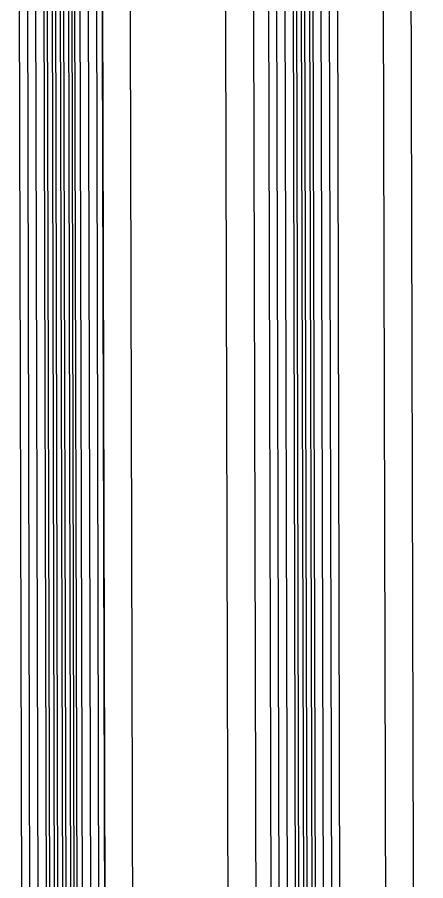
# Model space of a CAD drawing. Header units: inches. Extents: x 4821 to 127877, y 58012 to 433683.
# Drawn here: x 34402.5 to 34452.3, y 150351.8 to 150457.1 of the extents above; entities that cross this region are included whole.
import ezdxf

# ---------------------------------------------------------------- set-up
doc = ezdxf.new("R2010")
doc.units = ezdxf.units.IN
doc.header["$MEASUREMENT"] = 0
doc.layers.add('A-WAL-CMU', color=7, linetype='Continuous')

# ---------------------------------------------------------------- blocks, each defined once
blk = doc.blocks.new('FIRST SLAB EDGE')
at = {"color": 165, "linetype": 'Continuous', "extrusion": (-5.69003e-07, -1.56101e-06, 1)}
for p, q in [((1142583.83, -1726837.89, 0), (1142585.84, -1727663.53, 0)), ((1142584.83, -1726837.89, 0), (1142586.84, -1727663.54, 0)), ((1142585.83, -1726837.89, 0), (1142587.84, -1727663.54, 0)), ((1142586.83, -1726837.89, 0), (1142588.84, -1727663.54, 0)), ((1142587.83, -1726837.89, 0), (1142589.84, -1727663.54, 0)), ((1142588.83, -1726837.89, 0), (1142590.84, -1727663.55, 0)), ((1142582.83, -1726838.89, 0), (1142584.84, -1727662.53, 0)), ((1142613.23, -1726842.39, 0), (1142615.24, -1727659.05, 0)), ((1142614.23, -1726842.39, 0), (1142616.24, -1727659.05, 0)), ((1142615.23, -1726842.39, 0), (1142617.24, -1727659.05, 0)), ((1142616.23, -1726842.39, 0), (1142618.24, -1727659.05, 0)), ((1142617.23, -1726842.39, 0), (1142619.24, -1727659.05, 0)), ((1142618.23, -1726842.39, 0), (1142620.24, -1727659.05, 0))]:
    blk.add_line(p, q, dxfattribs=at)
at = {"color": 31, "extrusion": (-5.69003e-07, -1.56101e-06, 1)}
blk.add_line((1142589.63, -1726863.89, 0), (1142591.64, -1727637.55, 0), dxfattribs=at)
at = {"color": 31, "extrusion": (-5.69003e-07, -1.56101e-06, 1), "elevation": 2.04}
for points in [[(1142627.23, -1726855.89), (1142629.24, -1727645.55)], [(1142608.03, -1726862.69), (1142610.04, -1727638.75)], [(1142595.04, -1727637.55), (1142593.03, -1726863.89)]]:
    blk.add_lwpolyline(points, dxfattribs=at)

msp = doc.modelspace()

# ---------------------------------------------------------------- block references
at = {"layer": 'A-WAL-CMU'}
for p in [(-1108176.96, 1877399.04), (-1108180.36, 1877396.06)]:
    msp.add_blockref('FIRST SLAB EDGE', p, dxfattribs=at)

doc.saveas('drawing.dxf')
